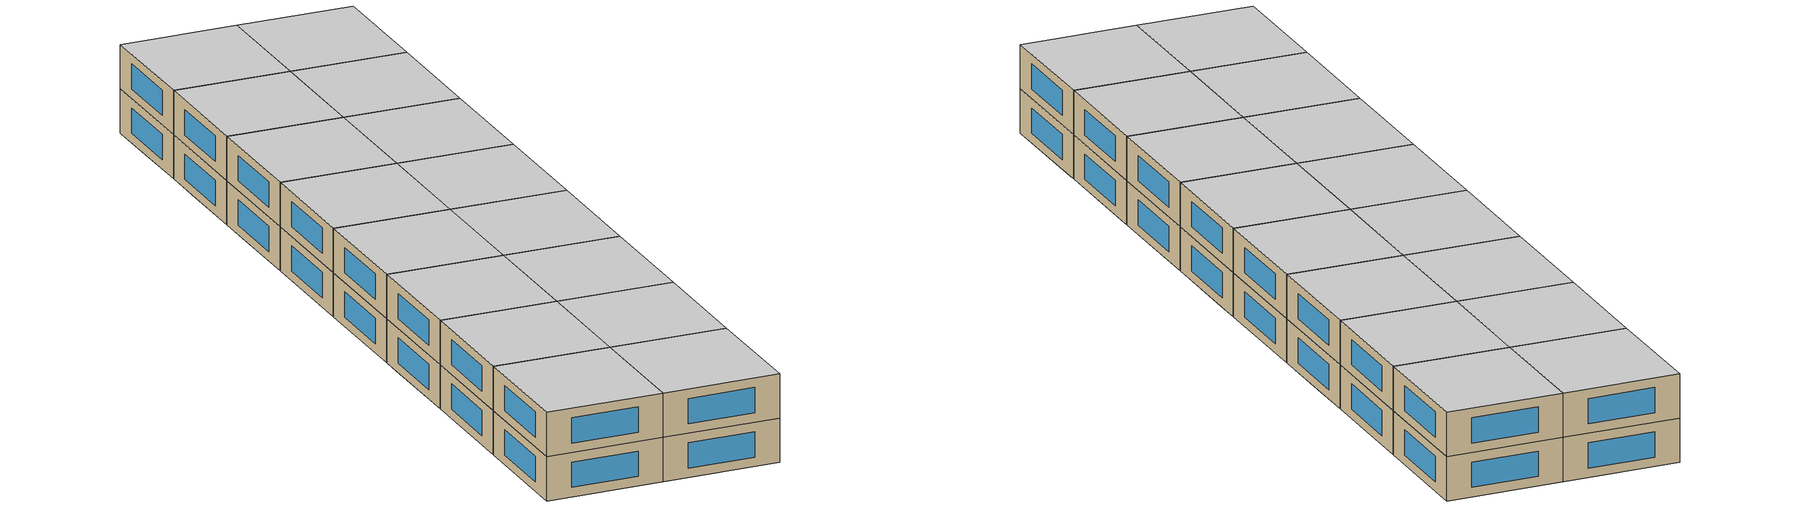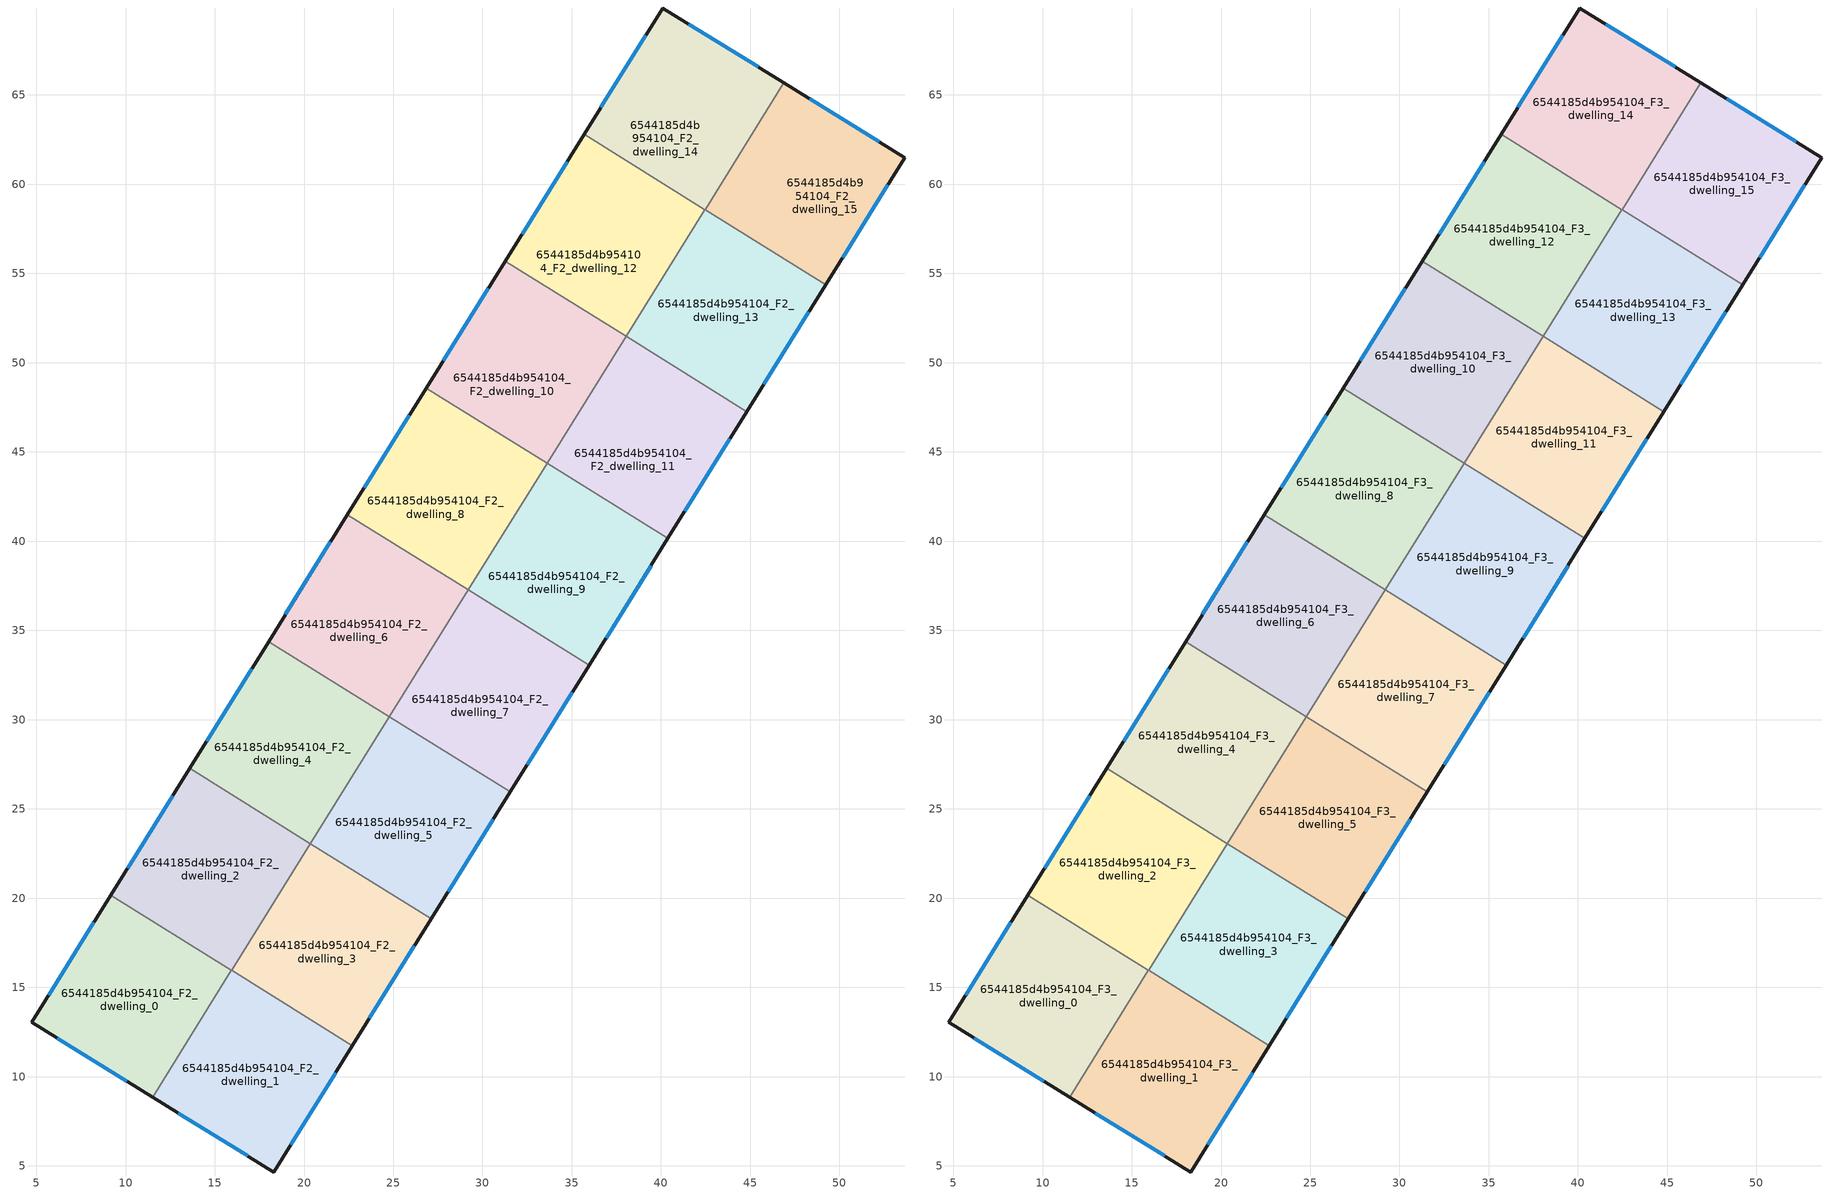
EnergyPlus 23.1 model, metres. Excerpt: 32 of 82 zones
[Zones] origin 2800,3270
6544185d4b954104_F2_dwelling_0
 floor to 6544185d4b954104_F1_dwelling_2 (EU_floor_Construction): 15.93,15.96 15.67,15.54 8.91,19.75 9.17,20.16 z6
 floor adiabatic (EU_floor_Construction): 15.67,15.54 11.51,8.85 4.74,13.04 8.91,19.75 z6
 wall outside (EU_wall_Construction): 9.17,20.16 4.74,13.04 11.51,8.85 z6:9
 wall to 6544185d4b954104_F2_dwelling_1 (EU_wall_Construction): 11.51,8.85 15.93,15.96 z6:9
 wall to 6544185d4b954104_F2_dwelling_2 (EU_wall_Construction): 15.93,15.96 9.17,20.16 z6:9
 window (EU_Window_Construction): 6.19,12.14 10.06,9.75 / 8.22,18.64 5.69,14.56 z6.64:8.36
6544185d4b954104_F2_dwelling_1
 floor to 6544185d4b954104_F1_dwelling_1 (EU_floor_Construction): 22.45,11.32 18.31,4.66 11.51,8.85 15.67,15.54 z6
 floor to 6544185d4b954104_F1_dwelling_3 (EU_floor_Construction): 22.71,11.74 22.45,11.32 15.68,15.53 15.94,15.95 z6
 wall outside (EU_wall_Construction): 11.51,8.85 18.31,4.66 22.71,11.74 z6:9
 wall to 6544185d4b954104_F2_dwelling_3 (EU_wall_Construction): 22.71,11.74 15.94,15.95 z6:9
 wall to 6544185d4b954104_F2_dwelling_2 (EU_wall_Construction): 15.94,15.95 15.93,15.96 z6:9
 window (EU_Window_Construction): 12.97,7.95 16.85,5.56 / 19.25,6.17 21.77,10.22 z6.64:8.36
6544185d4b954104_F2_dwelling_10
 floor to 6544185d4b954104_F1_dwelling_12 (EU_floor_Construction): 38.04,51.47 36.48,48.96 29.71,53.18 31.27,55.68 z6
 floor adiabatic (EU_floor_Construction): 36.48,48.96 33.62,44.37 26.85,48.58 29.71,53.18 z6
 wall outside (EU_wall_Construction): 31.27,55.68 26.85,48.58 z6:9
 wall to 6544185d4b954104_F2_dwelling_12 (EU_wall_Construction): 38.04,51.47 31.27,55.68 z6:9
 wall to 6544185d4b954104_F2_dwelling_11 (EU_wall_Construction): 33.62,44.37 38.04,51.47 z6:9
 wall to 6544185d4b954104_F2_dwelling_8 (EU_wall_Construction): 26.85,48.58 33.62,44.37 z6:9
 window (EU_Window_Construction): 30.32,54.16 27.8,50.1 z6.64:8.36
6544185d4b954104_F2_dwelling_11
 floor to 6544185d4b954104_F1_dwelling_11 (EU_floor_Construction): 43.25,44.75 40.39,40.16 33.62,44.37 36.48,48.96 z6
 floor to 6544185d4b954104_F1_dwelling_13 (EU_floor_Construction): 44.81,47.26 43.25,44.75 36.48,48.96 38.04,51.47 z6
 wall outside (EU_wall_Construction): 40.39,40.16 44.81,47.26 z6:9
 wall to 6544185d4b954104_F2_dwelling_9 (EU_wall_Construction): 33.62,44.37 40.39,40.16 z6:9
 wall to 6544185d4b954104_F2_dwelling_13 (EU_wall_Construction): 44.81,47.26 38.04,51.47 z6:9
 window (EU_Window_Construction): 41.34,41.68 43.87,45.74 z6.64:8.36
6544185d4b954104_F2_dwelling_12
 floor to 6544185d4b954104_F1_dwelling_12 (EU_floor_Construction): 40.64,55.65 38.04,51.47 31.27,55.68 33.87,59.86 z6
 floor to 6544185d4b954104_F1_dwelling_14 (EU_floor_Construction): 42.46,58.58 40.64,55.65 33.87,59.86 35.69,62.79 z6
 wall outside (EU_wall_Construction): 35.69,62.79 31.27,55.68 z6:9
 wall to 6544185d4b954104_F2_dwelling_13 (EU_wall_Construction): 38.04,51.47 42.46,58.58 z6:9
 wall to 6544185d4b954104_F2_dwelling_14 (EU_wall_Construction): 42.46,58.58 35.69,62.79 z6:9
 window (EU_Window_Construction): 34.74,61.27 32.22,57.21 z6.64:8.36
6544185d4b954104_F2_dwelling_13
 floor to 6544185d4b954104_F1_dwelling_15 (EU_floor_Construction): 44.73,57.17 42.91,54.24 40.64,55.65 42.46,58.58 z6
 floor adiabatic (EU_floor_Construction): 49.23,54.36 44.81,47.26 38.04,51.47 40.64,55.65 42.91,54.24 44.73,57.17 42.46,58.58 z6
 wall outside (EU_wall_Construction): 44.81,47.26 49.23,54.36 z6:9
 wall to 6544185d4b954104_F2_dwelling_15 (EU_wall_Construction): 49.23,54.36 42.47,58.57 z6:9
 wall to 6544185d4b954104_F2_dwelling_14 (EU_wall_Construction): 42.47,58.57 42.46,58.58 z6:9
 window (EU_Window_Construction): 45.76,48.78 48.29,52.84 z6.64:8.36
6544185d4b954104_F2_dwelling_14
 floor to 6544185d4b954104_F1_dwelling_14 (EU_floor_Construction): 44.8,62.34 42.46,58.58 35.69,62.79 38.03,66.55 z6
 floor to 6544185d4b954104_F1_dwelling_15 (EU_floor_Construction): 46.89,65.67 42.47,58.57 42.46,58.58 44.8,62.34 38.03,66.55 40.1,69.87 z6
 wall outside (EU_wall_Construction): 46.89,65.67 40.1,69.87 35.69,62.79 z6:9
 wall to 6544185d4b954104_F2_dwelling_15 (EU_wall_Construction): 42.47,58.57 46.89,65.67 z6:9
 window (EU_Window_Construction): 45.44,66.57 41.55,68.97 / 39.15,68.35 36.63,64.31 z6.64:8.36
6544185d4b954104_F2_dwelling_15
 floor to 6544185d4b954104_F1_dwelling_15 (EU_floor_Construction): 49.15,64.28 44.73,57.17 42.47,58.57 46.89,65.67 z6
 floor to 6544185d4b954104_F1_dwelling_16 (EU_floor_Construction): 53.67,61.49 49.23,54.36 44.73,57.17 49.15,64.28 z6
 wall outside (EU_wall_Construction): 49.23,54.36 53.67,61.49 46.89,65.67 z6:9
 window (EU_Window_Construction): 52.21,62.39 48.34,64.78 / 50.18,55.89 52.72,59.96 z6.64:8.36
6544185d4b954104_F2_dwelling_2
 floor adiabatic (EU_floor_Construction): 20.36,23.05 15.94,15.95 9.17,20.16 13.59,27.27 z6
 wall outside (EU_wall_Construction): 13.59,27.27 9.17,20.16 z6:9
 wall to 6544185d4b954104_F2_dwelling_4 (EU_wall_Construction): 20.36,23.05 13.59,27.27 z6:9
 wall to 6544185d4b954104_F2_dwelling_3 (EU_wall_Construction): 15.94,15.95 20.36,23.05 z6:9
 window (EU_Window_Construction): 12.64,25.75 10.12,21.69 z6.64:8.36
6544185d4b954104_F2_dwelling_3
 floor to 6544185d4b954104_F1_dwelling_3 (EU_floor_Construction): 26.61,18.01 22.71,11.74 15.94,15.95 19.84,22.22 z6
 floor to 6544185d4b954104_F1_dwelling_5 (EU_floor_Construction): 27.13,18.84 26.61,18.01 19.84,22.22 20.36,23.05 z6
 wall outside (EU_wall_Construction): 22.71,11.74 27.13,18.84 z6:9
 wall to 6544185d4b954104_F2_dwelling_5 (EU_wall_Construction): 27.13,18.84 20.36,23.05 z6:9
 window (EU_Window_Construction): 23.66,13.26 26.19,17.32 z6.64:8.36
6544185d4b954104_F2_dwelling_4
 floor to 6544185d4b954104_F1_dwelling_4 (EU_floor_Construction): 24,28.91 20.36,23.05 13.59,27.27 17.23,33.12 z6
 floor to 6544185d4b954104_F1_dwelling_6 (EU_floor_Construction): 24.78,30.16 24,28.91 17.23,33.12 18.01,34.37 z6
 wall outside (EU_wall_Construction): 18.01,34.37 13.59,27.27 z6:9
 wall to 6544185d4b954104_F2_dwelling_6 (EU_wall_Construction): 24.78,30.16 18.01,34.37 z6:9
 wall to 6544185d4b954104_F2_dwelling_5 (EU_wall_Construction): 20.36,23.05 24.78,30.16 z6:9
 window (EU_Window_Construction): 17.06,32.85 14.54,28.79 z6.64:8.36
6544185d4b954104_F2_dwelling_5
 floor to 6544185d4b954104_F1_dwelling_5 (EU_floor_Construction): 30.77,24.69 27.13,18.84 20.36,23.05 24,28.91 z6
 floor to 6544185d4b954104_F1_dwelling_7 (EU_floor_Construction): 31.55,25.95 30.77,24.69 24,28.91 24.78,30.16 z6
 wall outside (EU_wall_Construction): 27.13,18.84 31.55,25.95 z6:9
 wall to 6544185d4b954104_F2_dwelling_7 (EU_wall_Construction): 31.55,25.95 24.78,30.16 z6:9
 window (EU_Window_Construction): 28.08,20.36 30.61,24.43 z6.64:8.36
6544185d4b954104_F2_dwelling_6
 floor to 6544185d4b954104_F1_dwelling_6 (EU_floor_Construction): 28.16,35.59 24.78,30.16 18.01,34.37 21.39,39.8 z6
 floor to 6544185d4b954104_F1_dwelling_8 (EU_floor_Construction): 29.2,37.26 28.16,35.59 21.39,39.8 22.43,41.48 z6
 wall outside (EU_wall_Construction): 22.43,41.48 18.01,34.37 z6:9
 wall to 6544185d4b954104_F2_dwelling_8 (EU_wall_Construction): 29.2,37.26 22.43,41.48 z6:9
 wall to 6544185d4b954104_F2_dwelling_7 (EU_wall_Construction): 24.78,30.16 29.2,37.26 z6:9
 window (EU_Window_Construction): 21.48,39.95 18.96,35.89 z6.64:8.36
6544185d4b954104_F2_dwelling_7
 floor to 6544185d4b954104_F1_dwelling_7 (EU_floor_Construction): 34.93,31.38 31.55,25.95 24.78,30.16 28.16,35.59 z6
 floor to 6544185d4b954104_F1_dwelling_9 (EU_floor_Construction): 35.97,33.05 34.93,31.38 28.16,35.59 29.2,37.26 z6
 wall outside (EU_wall_Construction): 31.55,25.95 35.97,33.05 z6:9
 wall to 6544185d4b954104_F2_dwelling_9 (EU_wall_Construction): 35.97,33.05 29.2,37.26 z6:9
 window (EU_Window_Construction): 32.5,27.47 35.03,31.53 z6.64:8.36
6544185d4b954104_F2_dwelling_8
 floor to 6544185d4b954104_F1_dwelling_8 (EU_floor_Construction): 32.32,42.28 29.2,37.26 22.43,41.48 25.55,46.49 z6
 floor to 6544185d4b954104_F1_dwelling_10 (EU_floor_Construction): 33.62,44.37 32.32,42.28 25.55,46.49 26.85,48.58 z6
 wall outside (EU_wall_Construction): 26.85,48.58 22.43,41.48 z6:9
 wall to 6544185d4b954104_F2_dwelling_9 (EU_wall_Construction): 29.2,37.26 33.62,44.37 z6:9
 window (EU_Window_Construction): 25.9,47.06 23.38,43 z6.64:8.36
6544185d4b954104_F2_dwelling_9
 floor to 6544185d4b954104_F1_dwelling_9 (EU_floor_Construction): 39.09,38.07 35.97,33.05 29.2,37.26 32.32,42.28 z6
 floor to 6544185d4b954104_F1_dwelling_11 (EU_floor_Construction): 40.39,40.16 39.09,38.07 32.32,42.28 33.62,44.37 z6
 wall outside (EU_wall_Construction): 35.97,33.05 40.39,40.16 z6:9
 window (EU_Window_Construction): 36.92,34.57 39.45,38.63 z6.64:8.36
6544185d4b954104_F3_dwelling_0
 floor to 6544185d4b954104_F2_dwelling_0 (EU_floor_Construction): 15.93,15.96 11.51,8.85 4.74,13.04 9.17,20.16 z9
 wall outside (EU_wall_Construction): 9.17,20.16 4.74,13.04 11.51,8.85 z9:12
 wall to 6544185d4b954104_F3_dwelling_1 (EU_wall_Construction): 11.51,8.85 15.93,15.96 z9:12
 wall to 6544185d4b954104_F3_dwelling_2 (EU_wall_Construction): 15.93,15.96 9.17,20.16 z9:12
 window (EU_Window_Construction): 6.19,12.14 10.06,9.75 / 8.22,18.64 5.69,14.56 z9.64:11.36
 ceiling to 6544185d4b954104_F4_dwelling_0 (EU_floor_Construction): 11.51,8.85 15.93,15.96 9.17,20.16 4.74,13.04 z12
6544185d4b954104_F3_dwelling_1
 floor to 6544185d4b954104_F2_dwelling_1 (EU_floor_Construction): 22.71,11.74 18.31,4.66 11.51,8.85 15.93,15.96 z9
 wall outside (EU_wall_Construction): 11.51,8.85 18.31,4.66 22.71,11.74 z9:12
 wall to 6544185d4b954104_F3_dwelling_3 (EU_wall_Construction): 22.71,11.74 15.94,15.95 z9:12
 wall to 6544185d4b954104_F3_dwelling_2 (EU_wall_Construction): 15.94,15.95 15.93,15.96 z9:12
 window (EU_Window_Construction): 12.97,7.95 16.85,5.56 / 19.25,6.17 21.77,10.22 z9.64:11.36
 ceiling to 6544185d4b954104_F4_dwelling_1 (EU_floor_Construction): 18.31,4.66 22.71,11.74 15.93,15.96 11.51,8.85 z12
6544185d4b954104_F3_dwelling_10
 floor to 6544185d4b954104_F2_dwelling_10 (EU_floor_Construction): 38.04,51.47 33.62,44.37 26.85,48.58 31.27,55.68 z9
 wall outside (EU_wall_Construction): 31.27,55.68 26.85,48.58 z9:12
 wall to 6544185d4b954104_F3_dwelling_12 (EU_wall_Construction): 38.04,51.47 31.27,55.68 z9:12
 wall to 6544185d4b954104_F3_dwelling_11 (EU_wall_Construction): 33.62,44.37 38.04,51.47 z9:12
 wall to 6544185d4b954104_F3_dwelling_8 (EU_wall_Construction): 26.85,48.58 33.62,44.37 z9:12
 window (EU_Window_Construction): 30.32,54.16 27.8,50.1 z9.64:11.36
 ceiling to 6544185d4b954104_F4_dwelling_10 (EU_floor_Construction): 33.62,44.37 38.04,51.47 31.27,55.68 26.85,48.58 z12
6544185d4b954104_F3_dwelling_11
 floor to 6544185d4b954104_F2_dwelling_11 (EU_floor_Construction): 44.81,47.26 40.39,40.16 33.62,44.37 38.04,51.47 z9
 wall outside (EU_wall_Construction): 40.39,40.16 44.81,47.26 z9:12
 wall to 6544185d4b954104_F3_dwelling_9 (EU_wall_Construction): 33.62,44.37 40.39,40.16 z9:12
 wall to 6544185d4b954104_F3_dwelling_13 (EU_wall_Construction): 44.81,47.26 38.04,51.47 z9:12
 window (EU_Window_Construction): 41.34,41.68 43.87,45.74 z9.64:11.36
 ceiling to 6544185d4b954104_F4_dwelling_11 (EU_floor_Construction): 40.39,40.16 44.81,47.26 38.04,51.47 33.62,44.37 z12
6544185d4b954104_F3_dwelling_12
 floor to 6544185d4b954104_F2_dwelling_12 (EU_floor_Construction): 42.46,58.58 38.04,51.47 31.27,55.68 35.69,62.79 z9
 wall outside (EU_wall_Construction): 35.69,62.79 31.27,55.68 z9:12
 wall to 6544185d4b954104_F3_dwelling_13 (EU_wall_Construction): 38.04,51.47 42.46,58.58 z9:12
 wall to 6544185d4b954104_F3_dwelling_14 (EU_wall_Construction): 42.46,58.58 35.69,62.79 z9:12
 window (EU_Window_Construction): 34.74,61.27 32.22,57.21 z9.64:11.36
 ceiling to 6544185d4b954104_F4_dwelling_12 (EU_floor_Construction): 38.04,51.47 42.46,58.58 35.69,62.79 31.27,55.68 z12
6544185d4b954104_F3_dwelling_13
 floor to 6544185d4b954104_F2_dwelling_13 (EU_floor_Construction): 49.23,54.36 44.81,47.26 38.04,51.47 42.46,58.58 z9
 wall outside (EU_wall_Construction): 44.81,47.26 49.23,54.36 z9:12
 wall to 6544185d4b954104_F3_dwelling_15 (EU_wall_Construction): 49.23,54.36 42.47,58.57 z9:12
 wall to 6544185d4b954104_F3_dwelling_14 (EU_wall_Construction): 42.47,58.57 42.46,58.58 z9:12
 window (EU_Window_Construction): 45.76,48.78 48.29,52.84 z9.64:11.36
 ceiling to 6544185d4b954104_F4_dwelling_13 (EU_floor_Construction): 44.81,47.26 49.23,54.36 42.46,58.58 38.04,51.47 z12
6544185d4b954104_F3_dwelling_14
 floor to 6544185d4b954104_F2_dwelling_14 (EU_floor_Construction): 46.89,65.67 42.47,58.57 35.69,62.79 40.1,69.87 z9
 wall outside (EU_wall_Construction): 46.89,65.67 40.1,69.87 35.69,62.79 z9:12
 wall to 6544185d4b954104_F3_dwelling_15 (EU_wall_Construction): 42.47,58.57 46.89,65.67 z9:12
 window (EU_Window_Construction): 45.44,66.57 41.55,68.97 / 39.15,68.35 36.63,64.31 z9.64:11.36
 ceiling to 6544185d4b954104_F4_dwelling_14 (EU_floor_Construction): 42.47,58.57 46.89,65.67 40.1,69.87 35.69,62.79 z12
6544185d4b954104_F3_dwelling_15
 floor to 6544185d4b954104_F2_dwelling_15 (EU_floor_Construction): 53.67,61.49 49.23,54.36 42.47,58.57 46.89,65.67 z9
 wall outside (EU_wall_Construction): 49.23,54.36 53.67,61.49 46.89,65.67 z9:12
 window (EU_Window_Construction): 52.21,62.39 48.34,64.78 / 50.18,55.89 52.72,59.96 z9.64:11.36
 ceiling to 6544185d4b954104_F4_dwelling_15 (EU_floor_Construction): 49.23,54.36 53.67,61.49 46.89,65.67 42.47,58.57 z12
6544185d4b954104_F3_dwelling_2
 floor to 6544185d4b954104_F2_dwelling_2 (EU_floor_Construction): 20.36,23.05 15.94,15.95 9.17,20.16 13.59,27.27 z9
 wall outside (EU_wall_Construction): 13.59,27.27 9.17,20.16 z9:12
 wall to 6544185d4b954104_F3_dwelling_4 (EU_wall_Construction): 20.36,23.05 13.59,27.27 z9:12
 wall to 6544185d4b954104_F3_dwelling_3 (EU_wall_Construction): 15.94,15.95 20.36,23.05 z9:12
 window (EU_Window_Construction): 12.64,25.75 10.12,21.69 z9.64:11.36
 ceiling to 6544185d4b954104_F4_dwelling_2 (EU_floor_Construction): 15.94,15.95 20.36,23.05 13.59,27.27 9.17,20.16 z12
6544185d4b954104_F3_dwelling_3
 floor to 6544185d4b954104_F2_dwelling_3 (EU_floor_Construction): 27.13,18.84 22.71,11.74 15.94,15.95 20.36,23.05 z9
 wall outside (EU_wall_Construction): 22.71,11.74 27.13,18.84 z9:12
 wall to 6544185d4b954104_F3_dwelling_5 (EU_wall_Construction): 27.13,18.84 20.36,23.05 z9:12
 window (EU_Window_Construction): 23.66,13.26 26.19,17.32 z9.64:11.36
 ceiling to 6544185d4b954104_F4_dwelling_3 (EU_floor_Construction): 22.71,11.74 27.13,18.84 20.36,23.05 15.94,15.95 z12
6544185d4b954104_F3_dwelling_4
 floor to 6544185d4b954104_F2_dwelling_4 (EU_floor_Construction): 24.78,30.16 20.36,23.05 13.59,27.27 18.01,34.37 z9
 wall outside (EU_wall_Construction): 18.01,34.37 13.59,27.27 z9:12
 wall to 6544185d4b954104_F3_dwelling_6 (EU_wall_Construction): 24.78,30.16 18.01,34.37 z9:12
 wall to 6544185d4b954104_F3_dwelling_5 (EU_wall_Construction): 20.36,23.05 24.78,30.16 z9:12
 window (EU_Window_Construction): 17.06,32.85 14.54,28.79 z9.64:11.36
 ceiling to 6544185d4b954104_F4_dwelling_4 (EU_floor_Construction): 20.36,23.05 24.78,30.16 18.01,34.37 13.59,27.27 z12
6544185d4b954104_F3_dwelling_5
 floor to 6544185d4b954104_F2_dwelling_5 (EU_floor_Construction): 31.55,25.95 27.13,18.84 20.36,23.05 24.78,30.16 z9
 wall outside (EU_wall_Construction): 27.13,18.84 31.55,25.95 z9:12
 wall to 6544185d4b954104_F3_dwelling_7 (EU_wall_Construction): 31.55,25.95 24.78,30.16 z9:12
 window (EU_Window_Construction): 28.08,20.36 30.61,24.43 z9.64:11.36
 ceiling to 6544185d4b954104_F4_dwelling_5 (EU_floor_Construction): 27.13,18.84 31.55,25.95 24.78,30.16 20.36,23.05 z12
6544185d4b954104_F3_dwelling_6
 floor to 6544185d4b954104_F2_dwelling_6 (EU_floor_Construction): 29.2,37.26 24.78,30.16 18.01,34.37 22.43,41.48 z9
 wall outside (EU_wall_Construction): 22.43,41.48 18.01,34.37 z9:12
 wall to 6544185d4b954104_F3_dwelling_8 (EU_wall_Construction): 29.2,37.26 22.43,41.48 z9:12
 wall to 6544185d4b954104_F3_dwelling_7 (EU_wall_Construction): 24.78,30.16 29.2,37.26 z9:12
 window (EU_Window_Construction): 21.48,39.95 18.96,35.89 z9.64:11.36
 ceiling to 6544185d4b954104_F4_dwelling_6 (EU_floor_Construction): 24.78,30.16 29.2,37.26 22.43,41.48 18.01,34.37 z12
6544185d4b954104_F3_dwelling_7
 floor to 6544185d4b954104_F2_dwelling_7 (EU_floor_Construction): 35.97,33.05 31.55,25.95 24.78,30.16 29.2,37.26 z9
 wall outside (EU_wall_Construction): 31.55,25.95 35.97,33.05 z9:12
 wall to 6544185d4b954104_F3_dwelling_9 (EU_wall_Construction): 35.97,33.05 29.2,37.26 z9:12
 window (EU_Window_Construction): 32.5,27.47 35.03,31.53 z9.64:11.36
 ceiling to 6544185d4b954104_F4_dwelling_7 (EU_floor_Construction): 31.55,25.95 35.97,33.05 29.2,37.26 24.78,30.16 z12
6544185d4b954104_F3_dwelling_8
 floor to 6544185d4b954104_F2_dwelling_8 (EU_floor_Construction): 33.62,44.37 29.2,37.26 22.43,41.48 26.85,48.58 z9
 wall outside (EU_wall_Construction): 26.85,48.58 22.43,41.48 z9:12
 wall to 6544185d4b954104_F3_dwelling_9 (EU_wall_Construction): 29.2,37.26 33.62,44.37 z9:12
 window (EU_Window_Construction): 25.9,47.06 23.38,43 z9.64:11.36
 ceiling to 6544185d4b954104_F4_dwelling_8 (EU_floor_Construction): 29.2,37.26 33.62,44.37 26.85,48.58 22.43,41.48 z12
6544185d4b954104_F3_dwelling_9
 floor to 6544185d4b954104_F2_dwelling_9 (EU_floor_Construction): 40.39,40.16 35.97,33.05 29.2,37.26 33.62,44.37 z9
 wall outside (EU_wall_Construction): 35.97,33.05 40.39,40.16 z9:12
 window (EU_Window_Construction): 36.92,34.57 39.45,38.63 z9.64:11.36
 ceiling to 6544185d4b954104_F4_dwelling_9 (EU_floor_Construction): 35.97,33.05 40.39,40.16 33.62,44.37 29.2,37.26 z12
[Building]
EU S2 Campaign: North Axis=0; Terrain=City; Solar Distribution=FullExterior
[Site:Location]
Yerevan-Zvartnots.Intl.AP: Latitude=40.15; Longitude=44.383; Time Zone=4; Elevation=854
[SizingPeriod:WeatherFileDays]
AnnualSizingPeriod: Begin Month=1; Begin Day of Month=1; End Month=12; End Day of Month=31; Day of Week for Start Day=Monday; Use Weather File Daylight Saving Period=No; Use Weather File Rain and Snow Indicators=No
[MATERIAL]
EU_InternalMass_Material: Roughness=MediumRough; Thickness=0.1; Conductivity=1; Density=1800; Specific Heat=900; Thermal Absorptance=0.9; Solar Absorptance=0.7; Visible Absorptance=0.7
[MATERIAL:NOMASS] Roughness=MediumRough; Thermal Absorptance=0.9; Solar Absorptance=0.7; Visible Absorptance=0.7
Name | Thermal Resistance
EU_wall_NoMass | 1.05043
EU_floor_NoMass | 0.478065
[WINDOWMATERIAL:SIMPLEGLAZINGSYSTEM]
EU_Window_SimpleGlazing: UFactor=2.5566; Solar Heat Gain Coefficient=0.75; Visible Transmittance=0.75
[CONSTRUCTION]
EU_wall_Construction: EU_wall_NoMass
EU_floor_Construction: EU_floor_NoMass
EU_Window_Construction: EU_Window_SimpleGlazing
EU_InternalMass_Construction: EU_InternalMass_Material
[ZONE] Type=1; Multiplier=1; Ceiling Height=autocalculate; Floor Area=autocalculate; Part of Total Floor Area=Yes
Name | Volume
6544185d4b954104_F2_dwelling_0; 6544185d4b954104_F3_dwelling_0; 6544185d4b954104_F2_dwelling_15; 6544185d4b954104_F3_dwelling_15 | 200.18
6544185d4b954104_F2_dwelling_1; 6544185d4b954104_F3_dwelling_1; 6544185d4b954104_F2_dwelling_14; 6544185d4b954104_F3_dwelling_14 | 200.159
6544185d4b954104_F2_dwelling_10; 6544185d4b954104_F3_dwelling_10 | 200.168
6544185d4b954104_F2_dwelling_11; 6544185d4b954104_F3_dwelling_11; 6544185d4b954104_F2_dwelling_7; 6544185d4b954104_F3_dwelling_7 | 200.155
6544185d4b954104_F2_dwelling_12; 6544185d4b954104_F3_dwelling_12 | 200.176
6544185d4b954104_F2_dwelling_13; 6544185d4b954104_F3_dwelling_13 | 200.154
6544185d4b954104_F2_dwelling_2; 6544185d4b954104_F3_dwelling_2; 6544185d4b954104_F2_dwelling_8; 6544185d4b954104_F3_dwelling_8; 6544185d4b954104_F2_dwelling_9; 6544185d4b954104_F3_dwelling_9 | 200.172
6544185d4b954104_F2_dwelling_3; 6544185d4b954104_F3_dwelling_3 | 200.138
6544185d4b954104_F2_dwelling_4; 6544185d4b954104_F3_dwelling_4 | 200.189
6544185d4b954104_F2_dwelling_5; 6544185d4b954104_F3_dwelling_5 | 200.134
6544185d4b954104_F2_dwelling_6; 6544185d4b954104_F3_dwelling_6 | 200.175
[INTERNALMASS] Construction=EU_InternalMass_Construction
Name | Zone or ZoneList | Surface Area
6544185d4b954104_F2_dwelling_0_EU_InternalMass | 6544185d4b954104_F2_dwelling_0 | 66.7272
6544185d4b954104_F2_dwelling_1_EU_InternalMass | 6544185d4b954104_F2_dwelling_1 | 66.7193
6544185d4b954104_F2_dwelling_2_EU_InternalMass | 6544185d4b954104_F2_dwelling_2 | 66.7223
6544185d4b954104_F2_dwelling_3_EU_InternalMass | 6544185d4b954104_F2_dwelling_3 | 66.7143
6544185d4b954104_F2_dwelling_4_EU_InternalMass | 6544185d4b954104_F2_dwelling_4 | 66.7297
6544185d4b954104_F2_dwelling_5_EU_InternalMass | 6544185d4b954104_F2_dwelling_5 | 66.7111
6544185d4b954104_F2_dwelling_6_EU_InternalMass | 6544185d4b954104_F2_dwelling_6 | 66.7253
6544185d4b954104_F2_dwelling_7_EU_InternalMass | 6544185d4b954104_F2_dwelling_7 | 66.7182
6544185d4b954104_F2_dwelling_8_EU_InternalMass | 6544185d4b954104_F2_dwelling_8 | 66.7249
6544185d4b954104_F2_dwelling_9_EU_InternalMass | 6544185d4b954104_F2_dwelling_9 | 66.7227
6544185d4b954104_F2_dwelling_10_EU_InternalMass | 6544185d4b954104_F2_dwelling_10 | 66.7226
6544185d4b954104_F2_dwelling_11_EU_InternalMass | 6544185d4b954104_F2_dwelling_11 | 66.7182
6544185d4b954104_F2_dwelling_12_EU_InternalMass | 6544185d4b954104_F2_dwelling_12 | 66.727
6544185d4b954104_F2_dwelling_13_EU_InternalMass | 6544185d4b954104_F2_dwelling_13 | 66.7164
6544185d4b954104_F2_dwelling_14_EU_InternalMass | 6544185d4b954104_F2_dwelling_14 | 66.7193
6544185d4b954104_F2_dwelling_15_EU_InternalMass | 6544185d4b954104_F2_dwelling_15 | 66.7272
6544185d4b954104_F3_dwelling_0_EU_InternalMass | 6544185d4b954104_F3_dwelling_0 | 66.7272
6544185d4b954104_F3_dwelling_1_EU_InternalMass | 6544185d4b954104_F3_dwelling_1 | 66.7193
6544185d4b954104_F3_dwelling_2_EU_InternalMass | 6544185d4b954104_F3_dwelling_2 | 66.7223
6544185d4b954104_F3_dwelling_3_EU_InternalMass | 6544185d4b954104_F3_dwelling_3 | 66.7143
6544185d4b954104_F3_dwelling_4_EU_InternalMass | 6544185d4b954104_F3_dwelling_4 | 66.7297
6544185d4b954104_F3_dwelling_5_EU_InternalMass | 6544185d4b954104_F3_dwelling_5 | 66.7111
6544185d4b954104_F3_dwelling_6_EU_InternalMass | 6544185d4b954104_F3_dwelling_6 | 66.7253
6544185d4b954104_F3_dwelling_7_EU_InternalMass | 6544185d4b954104_F3_dwelling_7 | 66.7182
6544185d4b954104_F3_dwelling_8_EU_InternalMass | 6544185d4b954104_F3_dwelling_8 | 66.7249
6544185d4b954104_F3_dwelling_9_EU_InternalMass | 6544185d4b954104_F3_dwelling_9 | 66.7227
6544185d4b954104_F3_dwelling_10_EU_InternalMass | 6544185d4b954104_F3_dwelling_10 | 66.7226
6544185d4b954104_F3_dwelling_11_EU_InternalMass | 6544185d4b954104_F3_dwelling_11 | 66.7182
6544185d4b954104_F3_dwelling_12_EU_InternalMass | 6544185d4b954104_F3_dwelling_12 | 66.727
6544185d4b954104_F3_dwelling_13_EU_InternalMass | 6544185d4b954104_F3_dwelling_13 | 66.7164
6544185d4b954104_F3_dwelling_14_EU_InternalMass | 6544185d4b954104_F3_dwelling_14 | 66.7193
6544185d4b954104_F3_dwelling_15_EU_InternalMass | 6544185d4b954104_F3_dwelling_15 | 66.7272
[OTHEREQUIPMENT] Fuel Type=Electricity; Design Level Calculation Method=Watts/Area; Power per Zone Floor Area=1; Fraction Latent=0; Fraction Radiant=0; Fraction Lost=0; Carbon Dioxide Generation Rate=0; EndUse Subcategory=EU_Step8_InternalGains
Name | Zone or ZoneList or Space or SpaceList | Schedule
EU_Step8_InternalGain_6544185d4b954104_F2_dwelling_0_f000 | 6544185d4b954104_F2_dwelling_0 | EU_Step8_GainSchedule_6544185d4b954104_F2_dwelling_0_f000
EU_Step8_InternalGain_6544185d4b954104_F2_dwelling_1_f000 | 6544185d4b954104_F2_dwelling_1 | EU_Step8_GainSchedule_6544185d4b954104_F2_dwelling_1_f000
EU_Step8_InternalGain_6544185d4b954104_F2_dwelling_2_f000 | 6544185d4b954104_F2_dwelling_2 | EU_Step8_GainSchedule_6544185d4b954104_F2_dwelling_2_f000
EU_Step8_InternalGain_6544185d4b954104_F2_dwelling_3_f000 | 6544185d4b954104_F2_dwelling_3 | EU_Step8_GainSchedule_6544185d4b954104_F2_dwelling_3_f000
EU_Step8_InternalGain_6544185d4b954104_F2_dwelling_4_f000 | 6544185d4b954104_F2_dwelling_4 | EU_Step8_GainSchedule_6544185d4b954104_F2_dwelling_4_f000
EU_Step8_InternalGain_6544185d4b954104_F2_dwelling_5_f000 | 6544185d4b954104_F2_dwelling_5 | EU_Step8_GainSchedule_6544185d4b954104_F2_dwelling_5_f000
EU_Step8_InternalGain_6544185d4b954104_F2_dwelling_6_f000 | 6544185d4b954104_F2_dwelling_6 | EU_Step8_GainSchedule_6544185d4b954104_F2_dwelling_6_f000
EU_Step8_InternalGain_6544185d4b954104_F2_dwelling_7_f000 | 6544185d4b954104_F2_dwelling_7 | EU_Step8_GainSchedule_6544185d4b954104_F2_dwelling_7_f000
EU_Step8_InternalGain_6544185d4b954104_F2_dwelling_8_f000 | 6544185d4b954104_F2_dwelling_8 | EU_Step8_GainSchedule_6544185d4b954104_F2_dwelling_8_f000
EU_Step8_InternalGain_6544185d4b954104_F2_dwelling_9_f000 | 6544185d4b954104_F2_dwelling_9 | EU_Step8_GainSchedule_6544185d4b954104_F2_dwelling_9_f000
EU_Step8_InternalGain_6544185d4b954104_F2_dwelling_10_f000 | 6544185d4b954104_F2_dwelling_10 | EU_Step8_GainSchedule_6544185d4b954104_F2_dwelling_10_f000
EU_Step8_InternalGain_6544185d4b954104_F2_dwelling_11_f000 | 6544185d4b954104_F2_dwelling_11 | EU_Step8_GainSchedule_6544185d4b954104_F2_dwelling_11_f000
EU_Step8_InternalGain_6544185d4b954104_F2_dwelling_12_f000 | 6544185d4b954104_F2_dwelling_12 | EU_Step8_GainSchedule_6544185d4b954104_F2_dwelling_12_f000
EU_Step8_InternalGain_6544185d4b954104_F2_dwelling_13_f000 | 6544185d4b954104_F2_dwelling_13 | EU_Step8_GainSchedule_6544185d4b954104_F2_dwelling_13_f000
EU_Step8_InternalGain_6544185d4b954104_F2_dwelling_14_f000 | 6544185d4b954104_F2_dwelling_14 | EU_Step8_GainSchedule_6544185d4b954104_F2_dwelling_14_f000
EU_Step8_InternalGain_6544185d4b954104_F2_dwelling_15_f000 | 6544185d4b954104_F2_dwelling_15 | EU_Step8_GainSchedule_6544185d4b954104_F2_dwelling_15_f000
EU_Step8_InternalGain_6544185d4b954104_F3_dwelling_0_f000 | 6544185d4b954104_F3_dwelling_0 | EU_Step8_GainSchedule_6544185d4b954104_F3_dwelling_0_f000
EU_Step8_InternalGain_6544185d4b954104_F3_dwelling_1_f000 | 6544185d4b954104_F3_dwelling_1 | EU_Step8_GainSchedule_6544185d4b954104_F3_dwelling_1_f000
EU_Step8_InternalGain_6544185d4b954104_F3_dwelling_2_f000 | 6544185d4b954104_F3_dwelling_2 | EU_Step8_GainSchedule_6544185d4b954104_F3_dwelling_2_f000
EU_Step8_InternalGain_6544185d4b954104_F3_dwelling_3_f000 | 6544185d4b954104_F3_dwelling_3 | EU_Step8_GainSchedule_6544185d4b954104_F3_dwelling_3_f000
EU_Step8_InternalGain_6544185d4b954104_F3_dwelling_4_f000 | 6544185d4b954104_F3_dwelling_4 | EU_Step8_GainSchedule_6544185d4b954104_F3_dwelling_4_f000
EU_Step8_InternalGain_6544185d4b954104_F3_dwelling_5_f000 | 6544185d4b954104_F3_dwelling_5 | EU_Step8_GainSchedule_6544185d4b954104_F3_dwelling_5_f000
EU_Step8_InternalGain_6544185d4b954104_F3_dwelling_6_f000 | 6544185d4b954104_F3_dwelling_6 | EU_Step8_GainSchedule_6544185d4b954104_F3_dwelling_6_f000
EU_Step8_InternalGain_6544185d4b954104_F3_dwelling_7_f000 | 6544185d4b954104_F3_dwelling_7 | EU_Step8_GainSchedule_6544185d4b954104_F3_dwelling_7_f000
EU_Step8_InternalGain_6544185d4b954104_F3_dwelling_8_f000 | 6544185d4b954104_F3_dwelling_8 | EU_Step8_GainSchedule_6544185d4b954104_F3_dwelling_8_f000
EU_Step8_InternalGain_6544185d4b954104_F3_dwelling_9_f000 | 6544185d4b954104_F3_dwelling_9 | EU_Step8_GainSchedule_6544185d4b954104_F3_dwelling_9_f000
EU_Step8_InternalGain_6544185d4b954104_F3_dwelling_10_f000 | 6544185d4b954104_F3_dwelling_10 | EU_Step8_GainSchedule_6544185d4b954104_F3_dwelling_10_f000
EU_Step8_InternalGain_6544185d4b954104_F3_dwelling_11_f000 | 6544185d4b954104_F3_dwelling_11 | EU_Step8_GainSchedule_6544185d4b954104_F3_dwelling_11_f000
EU_Step8_InternalGain_6544185d4b954104_F3_dwelling_12_f000 | 6544185d4b954104_F3_dwelling_12 | EU_Step8_GainSchedule_6544185d4b954104_F3_dwelling_12_f000
EU_Step8_InternalGain_6544185d4b954104_F3_dwelling_13_f000 | 6544185d4b954104_F3_dwelling_13 | EU_Step8_GainSchedule_6544185d4b954104_F3_dwelling_13_f000
EU_Step8_InternalGain_6544185d4b954104_F3_dwelling_14_f000 | 6544185d4b954104_F3_dwelling_14 | EU_Step8_GainSchedule_6544185d4b954104_F3_dwelling_14_f000
EU_Step8_InternalGain_6544185d4b954104_F3_dwelling_15_f000 | 6544185d4b954104_F3_dwelling_15 | EU_Step8_GainSchedule_6544185d4b954104_F3_dwelling_15_f000
[ZONEVENTILATION:DESIGNFLOWRATE] Schedule=EU_AlwaysOn; Design Flow Rate Calculation Method=AirChanges/Hour; Air Changes per Hour=0.557805; Ventilation Type=Natural; Fan Pressure Rise=0; Fan Total Efficiency=1; Constant Term Coefficient=1; Temperature Term Coefficient=0; Velocity Term Coefficient=0; Velocity Squared Term Coefficient=0; Minimum Indoor Temperature=-100; Maximum Indoor Temperature=100; Delta Temperature=-100; Minimum Outdoor Temperature=-100; Maximum Outdoor Temperature=100; Maximum Wind Speed=40
Name | Zone or ZoneList or Space or SpaceList
EU_ConstantAir_6544185d4b954104_F2_dwelling_0 | 6544185d4b954104_F2_dwelling_0
EU_ConstantAir_6544185d4b954104_F2_dwelling_1 | 6544185d4b954104_F2_dwelling_1
EU_ConstantAir_6544185d4b954104_F2_dwelling_2 | 6544185d4b954104_F2_dwelling_2
EU_ConstantAir_6544185d4b954104_F2_dwelling_3 | 6544185d4b954104_F2_dwelling_3
EU_ConstantAir_6544185d4b954104_F2_dwelling_4 | 6544185d4b954104_F2_dwelling_4
EU_ConstantAir_6544185d4b954104_F2_dwelling_5 | 6544185d4b954104_F2_dwelling_5
EU_ConstantAir_6544185d4b954104_F2_dwelling_6 | 6544185d4b954104_F2_dwelling_6
EU_ConstantAir_6544185d4b954104_F2_dwelling_7 | 6544185d4b954104_F2_dwelling_7
EU_ConstantAir_6544185d4b954104_F2_dwelling_8 | 6544185d4b954104_F2_dwelling_8
EU_ConstantAir_6544185d4b954104_F2_dwelling_9 | 6544185d4b954104_F2_dwelling_9
EU_ConstantAir_6544185d4b954104_F2_dwelling_10 | 6544185d4b954104_F2_dwelling_10
EU_ConstantAir_6544185d4b954104_F2_dwelling_11 | 6544185d4b954104_F2_dwelling_11
EU_ConstantAir_6544185d4b954104_F2_dwelling_12 | 6544185d4b954104_F2_dwelling_12
EU_ConstantAir_6544185d4b954104_F2_dwelling_13 | 6544185d4b954104_F2_dwelling_13
EU_ConstantAir_6544185d4b954104_F2_dwelling_14 | 6544185d4b954104_F2_dwelling_14
EU_ConstantAir_6544185d4b954104_F2_dwelling_15 | 6544185d4b954104_F2_dwelling_15
EU_ConstantAir_6544185d4b954104_F3_dwelling_0 | 6544185d4b954104_F3_dwelling_0
EU_ConstantAir_6544185d4b954104_F3_dwelling_1 | 6544185d4b954104_F3_dwelling_1
EU_ConstantAir_6544185d4b954104_F3_dwelling_2 | 6544185d4b954104_F3_dwelling_2
EU_ConstantAir_6544185d4b954104_F3_dwelling_3 | 6544185d4b954104_F3_dwelling_3
EU_ConstantAir_6544185d4b954104_F3_dwelling_4 | 6544185d4b954104_F3_dwelling_4
EU_ConstantAir_6544185d4b954104_F3_dwelling_5 | 6544185d4b954104_F3_dwelling_5
EU_ConstantAir_6544185d4b954104_F3_dwelling_6 | 6544185d4b954104_F3_dwelling_6
EU_ConstantAir_6544185d4b954104_F3_dwelling_7 | 6544185d4b954104_F3_dwelling_7
EU_ConstantAir_6544185d4b954104_F3_dwelling_8 | 6544185d4b954104_F3_dwelling_8
EU_ConstantAir_6544185d4b954104_F3_dwelling_9 | 6544185d4b954104_F3_dwelling_9
EU_ConstantAir_6544185d4b954104_F3_dwelling_10 | 6544185d4b954104_F3_dwelling_10
EU_ConstantAir_6544185d4b954104_F3_dwelling_11 | 6544185d4b954104_F3_dwelling_11
EU_ConstantAir_6544185d4b954104_F3_dwelling_12 | 6544185d4b954104_F3_dwelling_12
EU_ConstantAir_6544185d4b954104_F3_dwelling_13 | 6544185d4b954104_F3_dwelling_13
EU_ConstantAir_6544185d4b954104_F3_dwelling_14 | 6544185d4b954104_F3_dwelling_14
EU_ConstantAir_6544185d4b954104_F3_dwelling_15 | 6544185d4b954104_F3_dwelling_15
[HVACTEMPLATE:THERMOSTAT] Constant Heating Setpoint=20; Constant Cooling Setpoint=50
EU_HeatOnly_6544185d4b954104_F1_dwelling_14; EU_HeatOnly_6544185d4b954104_F1_dwelling_15; EU_HeatOnly_6544185d4b954104_F1_dwelling_16; EU_HeatOnly_6544185d4b954104_F2_dwelling_0; EU_HeatOnly_6544185d4b954104_F2_dwelling_1; EU_HeatOnly_6544185d4b954104_F2_dwelling_2; EU_HeatOnly_6544185d4b954104_F2_dwelling_3; EU_HeatOnly_6544185d4b954104_F2_dwelling_4; EU_HeatOnly_6544185d4b954104_F2_dwelling_5; EU_HeatOnly_6544185d4b954104_F2_dwelling_6; EU_HeatOnly_6544185d4b954104_F2_dwelling_7; EU_HeatOnly_6544185d4b954104_F2_dwelling_8; EU_HeatOnly_6544185d4b954104_F2_dwelling_9; EU_HeatOnly_6544185d4b954104_F2_dwelling_10; EU_HeatOnly_6544185d4b954104_F2_dwelling_11; EU_HeatOnly_6544185d4b954104_F2_dwelling_12; EU_HeatOnly_6544185d4b954104_F2_dwelling_13; EU_HeatOnly_6544185d4b954104_F2_dwelling_14; EU_HeatOnly_6544185d4b954104_F2_dwelling_15; EU_HeatOnly_6544185d4b954104_F3_dwelling_0; EU_HeatOnly_6544185d4b954104_F3_dwelling_1; EU_HeatOnly_6544185d4b954104_F3_dwelling_2; EU_HeatOnly_6544185d4b954104_F3_dwelling_3; EU_HeatOnly_6544185d4b954104_F3_dwelling_4; EU_HeatOnly_6544185d4b954104_F3_dwelling_5; EU_HeatOnly_6544185d4b954104_F3_dwelling_6; EU_HeatOnly_6544185d4b954104_F3_dwelling_7; EU_HeatOnly_6544185d4b954104_F3_dwelling_8; EU_HeatOnly_6544185d4b954104_F3_dwelling_9; EU_HeatOnly_6544185d4b954104_F3_dwelling_10; EU_HeatOnly_6544185d4b954104_F3_dwelling_11; EU_HeatOnly_6544185d4b954104_F3_dwelling_12; EU_HeatOnly_6544185d4b954104_F3_dwelling_13; EU_HeatOnly_6544185d4b954104_F3_dwelling_14; EU_HeatOnly_6544185d4b954104_F3_dwelling_15; EU_HeatOnly_6544185d4b954104_F4_dwelling_0; EU_HeatOnly_6544185d4b954104_F4_dwelling_1; EU_HeatOnly_6544185d4b954104_F4_dwelling_2; EU_HeatOnly_6544185d4b954104_F4_dwelling_3; EU_HeatOnly_6544185d4b954104_F4_dwelling_4
[HVACTEMPLATE:ZONE:IDEALLOADSAIRSYSTEM] System Availability Schedule=EU_AlwaysOn; Maximum Heating Supply Air Temperature=50; Minimum Cooling Supply Air Temperature=13; Maximum Heating Supply Air Humidity Ratio=0.0156; Minimum Cooling Supply Air Humidity Ratio=0.0077; Heating Limit=NoLimit; Cooling Limit=NoLimit; Heating Availability Schedule=EU_AlwaysOn; Cooling Availability Schedule=EU_CoolingOff; Dehumidification Control Type=ConstantSensibleHeatRatio; Cooling Sensible Heat Ratio=0.7; Dehumidification Setpoint=60; Humidification Control Type=None; Humidification Setpoint=30; Outdoor Air Method=None; Outdoor Air Flow Rate per Person=0.00944; Outdoor Air Flow Rate per Zone Floor Area=0; Outdoor Air Flow Rate per Zone=0; Demand Controlled Ventilation Type=None; Outdoor Air Economizer Type=NoEconomizer; Heat Recovery Type=None; Sensible Heat Recovery Effectiveness=0.7; Latent Heat Recovery Effectiveness=0.65
Name | Template Thermostat
6544185d4b954104_F2_dwelling_0 | EU_HeatOnly_6544185d4b954104_F2_dwelling_0
6544185d4b954104_F2_dwelling_1 | EU_HeatOnly_6544185d4b954104_F2_dwelling_1
6544185d4b954104_F2_dwelling_2 | EU_HeatOnly_6544185d4b954104_F2_dwelling_2
6544185d4b954104_F2_dwelling_3 | EU_HeatOnly_6544185d4b954104_F2_dwelling_3
6544185d4b954104_F2_dwelling_4 | EU_HeatOnly_6544185d4b954104_F2_dwelling_4
6544185d4b954104_F2_dwelling_5 | EU_HeatOnly_6544185d4b954104_F2_dwelling_5
6544185d4b954104_F2_dwelling_6 | EU_HeatOnly_6544185d4b954104_F2_dwelling_6
6544185d4b954104_F2_dwelling_7 | EU_HeatOnly_6544185d4b954104_F2_dwelling_7
6544185d4b954104_F2_dwelling_8 | EU_HeatOnly_6544185d4b954104_F2_dwelling_8
6544185d4b954104_F2_dwelling_9 | EU_HeatOnly_6544185d4b954104_F2_dwelling_9
6544185d4b954104_F2_dwelling_10 | EU_HeatOnly_6544185d4b954104_F2_dwelling_10
6544185d4b954104_F2_dwelling_11 | EU_HeatOnly_6544185d4b954104_F2_dwelling_11
6544185d4b954104_F2_dwelling_12 | EU_HeatOnly_6544185d4b954104_F2_dwelling_12
6544185d4b954104_F2_dwelling_13 | EU_HeatOnly_6544185d4b954104_F2_dwelling_13
6544185d4b954104_F2_dwelling_14 | EU_HeatOnly_6544185d4b954104_F2_dwelling_14
6544185d4b954104_F2_dwelling_15 | EU_HeatOnly_6544185d4b954104_F2_dwelling_15
6544185d4b954104_F3_dwelling_0 | EU_HeatOnly_6544185d4b954104_F3_dwelling_0
6544185d4b954104_F3_dwelling_1 | EU_HeatOnly_6544185d4b954104_F3_dwelling_1
6544185d4b954104_F3_dwelling_2 | EU_HeatOnly_6544185d4b954104_F3_dwelling_2
6544185d4b954104_F3_dwelling_3 | EU_HeatOnly_6544185d4b954104_F3_dwelling_3
6544185d4b954104_F3_dwelling_4 | EU_HeatOnly_6544185d4b954104_F3_dwelling_4
6544185d4b954104_F3_dwelling_5 | EU_HeatOnly_6544185d4b954104_F3_dwelling_5
6544185d4b954104_F3_dwelling_6 | EU_HeatOnly_6544185d4b954104_F3_dwelling_6
6544185d4b954104_F3_dwelling_7 | EU_HeatOnly_6544185d4b954104_F3_dwelling_7
6544185d4b954104_F3_dwelling_8 | EU_HeatOnly_6544185d4b954104_F3_dwelling_8
6544185d4b954104_F3_dwelling_9 | EU_HeatOnly_6544185d4b954104_F3_dwelling_9
6544185d4b954104_F3_dwelling_10 | EU_HeatOnly_6544185d4b954104_F3_dwelling_10
6544185d4b954104_F3_dwelling_11 | EU_HeatOnly_6544185d4b954104_F3_dwelling_11
6544185d4b954104_F3_dwelling_12 | EU_HeatOnly_6544185d4b954104_F3_dwelling_12
6544185d4b954104_F3_dwelling_13 | EU_HeatOnly_6544185d4b954104_F3_dwelling_13
6544185d4b954104_F3_dwelling_14 | EU_HeatOnly_6544185d4b954104_F3_dwelling_14
6544185d4b954104_F3_dwelling_15 | EU_HeatOnly_6544185d4b954104_F3_dwelling_15
[SIZING:ZONE] Zone Cooling Design Supply Air Temperature Input Method=SupplyAirTemperature; Zone Cooling Design Supply Air Temperature=13; Zone Heating Design Supply Air Temperature Input Method=SupplyAirTemperature; Zone Heating Design Supply Air Temperature=50; Zone Cooling Design Supply Air Humidity Ratio=0.008; Zone Heating Design Supply Air Humidity Ratio=0.008; Cooling Design Air Flow Method=DesignDay; Cooling Design Air Flow Rate=0; Cooling Minimum Air Flow per Zone Floor Area=0.000762; Cooling Minimum Air Flow=0; Cooling Minimum Air Flow Fraction=0.2; Heating Design Air Flow Method=DesignDay; Heating Design Air Flow Rate=0; Heating Maximum Air Flow per Zone Floor Area=0.002032; Heating Maximum Air Flow=0.141576; Heating Maximum Air Flow Fraction=0.3; Account for Dedicated Outdoor Air System=No; Dedicated Outdoor Air System Control Strategy=NeutralSupplyAir; Dedicated Outdoor Air Low Setpoint Temperature for Design=autosize; Dedicated Outdoor Air High Setpoint Temperature for Design=autosize; Zone Load Sizing Method=Sensible Load Only No Latent Load; Zone Latent Cooling Design Supply Air Humidity Ratio Input Method=HumidityRatioDifference; Zone Cooling Design Supply Air Humidity Ratio Difference=0.005; Zone Latent Heating Design Supply Air Humidity Ratio Input Method=HumidityRatioDifference; Zone Humidification Design Supply Air Humidity Ratio Difference=0.005
6544185d4b954104_F2_dwelling_0; 6544185d4b954104_F2_dwelling_1; 6544185d4b954104_F2_dwelling_2; 6544185d4b954104_F2_dwelling_3; 6544185d4b954104_F2_dwelling_4; 6544185d4b954104_F2_dwelling_5; 6544185d4b954104_F2_dwelling_6; 6544185d4b954104_F2_dwelling_7; 6544185d4b954104_F2_dwelling_8; 6544185d4b954104_F2_dwelling_9; 6544185d4b954104_F2_dwelling_10; 6544185d4b954104_F2_dwelling_11; 6544185d4b954104_F2_dwelling_12; 6544185d4b954104_F2_dwelling_13; 6544185d4b954104_F2_dwelling_14; 6544185d4b954104_F2_dwelling_15; 6544185d4b954104_F3_dwelling_0; 6544185d4b954104_F3_dwelling_1; 6544185d4b954104_F3_dwelling_2; 6544185d4b954104_F3_dwelling_3; 6544185d4b954104_F3_dwelling_4; 6544185d4b954104_F3_dwelling_5; 6544185d4b954104_F3_dwelling_6; 6544185d4b954104_F3_dwelling_7; 6544185d4b954104_F3_dwelling_8; 6544185d4b954104_F3_dwelling_9; 6544185d4b954104_F3_dwelling_10; 6544185d4b954104_F3_dwelling_11; 6544185d4b954104_F3_dwelling_12; 6544185d4b954104_F3_dwelling_13; 6544185d4b954104_F3_dwelling_14; 6544185d4b954104_F3_dwelling_15
[SCHEDULE:CONSTANT]
Name | Hourly Value
EU_AlwaysOn | 1
EU_CoolingOff | 0
[SCHEDULE:FILE] Column Number=1; Rows to Skip at Top=0; Number of Hours of Data=8760; Column Separator=Comma; Interpolate to Timestep=No; Minutes per Item=60; Adjust Schedule for Daylight Savings=Yes
Name | File
EU_Step8_GainSchedule_6544185d4b954104_F2_dwelling_0_f000 | ../../schedules/6544185d4b954104/6544185d4b954104_F2_dwelling_0_f000_gain.csv
EU_Step8_GainSchedule_6544185d4b954104_F2_dwelling_1_f000 | ../../schedules/6544185d4b954104/6544185d4b954104_F2_dwelling_1_f000_gain.csv
EU_Step8_GainSchedule_6544185d4b954104_F2_dwelling_2_f000 | ../../schedules/6544185d4b954104/6544185d4b954104_F2_dwelling_2_f000_gain.csv
EU_Step8_GainSchedule_6544185d4b954104_F2_dwelling_3_f000 | ../../schedules/6544185d4b954104/6544185d4b954104_F2_dwelling_3_f000_gain.csv
EU_Step8_GainSchedule_6544185d4b954104_F2_dwelling_4_f000 | ../../schedules/6544185d4b954104/6544185d4b954104_F2_dwelling_4_f000_gain.csv
EU_Step8_GainSchedule_6544185d4b954104_F2_dwelling_5_f000 | ../../schedules/6544185d4b954104/6544185d4b954104_F2_dwelling_5_f000_gain.csv
EU_Step8_GainSchedule_6544185d4b954104_F2_dwelling_6_f000 | ../../schedules/6544185d4b954104/6544185d4b954104_F2_dwelling_6_f000_gain.csv
EU_Step8_GainSchedule_6544185d4b954104_F2_dwelling_7_f000 | ../../schedules/6544185d4b954104/6544185d4b954104_F2_dwelling_7_f000_gain.csv
EU_Step8_GainSchedule_6544185d4b954104_F2_dwelling_8_f000 | ../../schedules/6544185d4b954104/6544185d4b954104_F2_dwelling_8_f000_gain.csv
EU_Step8_GainSchedule_6544185d4b954104_F2_dwelling_9_f000 | ../../schedules/6544185d4b954104/6544185d4b954104_F2_dwelling_9_f000_gain.csv
EU_Step8_GainSchedule_6544185d4b954104_F2_dwelling_10_f000 | ../../schedules/6544185d4b954104/6544185d4b954104_F2_dwelling_10_f000_gain.csv
EU_Step8_GainSchedule_6544185d4b954104_F2_dwelling_11_f000 | ../../schedules/6544185d4b954104/6544185d4b954104_F2_dwelling_11_f000_gain.csv
EU_Step8_GainSchedule_6544185d4b954104_F2_dwelling_12_f000 | ../../schedules/6544185d4b954104/6544185d4b954104_F2_dwelling_12_f000_gain.csv
EU_Step8_GainSchedule_6544185d4b954104_F2_dwelling_13_f000 | ../../schedules/6544185d4b954104/6544185d4b954104_F2_dwelling_13_f000_gain.csv
EU_Step8_GainSchedule_6544185d4b954104_F2_dwelling_14_f000 | ../../schedules/6544185d4b954104/6544185d4b954104_F2_dwelling_14_f000_gain.csv
EU_Step8_GainSchedule_6544185d4b954104_F2_dwelling_15_f000 | ../../schedules/6544185d4b954104/6544185d4b954104_F2_dwelling_15_f000_gain.csv
EU_Step8_GainSchedule_6544185d4b954104_F3_dwelling_0_f000 | ../../schedules/6544185d4b954104/6544185d4b954104_F3_dwelling_0_f000_gain.csv
EU_Step8_GainSchedule_6544185d4b954104_F3_dwelling_1_f000 | ../../schedules/6544185d4b954104/6544185d4b954104_F3_dwelling_1_f000_gain.csv
EU_Step8_GainSchedule_6544185d4b954104_F3_dwelling_2_f000 | ../../schedules/6544185d4b954104/6544185d4b954104_F3_dwelling_2_f000_gain.csv
EU_Step8_GainSchedule_6544185d4b954104_F3_dwelling_3_f000 | ../../schedules/6544185d4b954104/6544185d4b954104_F3_dwelling_3_f000_gain.csv
EU_Step8_GainSchedule_6544185d4b954104_F3_dwelling_4_f000 | ../../schedules/6544185d4b954104/6544185d4b954104_F3_dwelling_4_f000_gain.csv
EU_Step8_GainSchedule_6544185d4b954104_F3_dwelling_5_f000 | ../../schedules/6544185d4b954104/6544185d4b954104_F3_dwelling_5_f000_gain.csv
EU_Step8_GainSchedule_6544185d4b954104_F3_dwelling_6_f000 | ../../schedules/6544185d4b954104/6544185d4b954104_F3_dwelling_6_f000_gain.csv
EU_Step8_GainSchedule_6544185d4b954104_F3_dwelling_7_f000 | ../../schedules/6544185d4b954104/6544185d4b954104_F3_dwelling_7_f000_gain.csv
EU_Step8_GainSchedule_6544185d4b954104_F3_dwelling_8_f000 | ../../schedules/6544185d4b954104/6544185d4b954104_F3_dwelling_8_f000_gain.csv
EU_Step8_GainSchedule_6544185d4b954104_F3_dwelling_9_f000 | ../../schedules/6544185d4b954104/6544185d4b954104_F3_dwelling_9_f000_gain.csv
EU_Step8_GainSchedule_6544185d4b954104_F3_dwelling_10_f000 | ../../schedules/6544185d4b954104/6544185d4b954104_F3_dwelling_10_f000_gain.csv
EU_Step8_GainSchedule_6544185d4b954104_F3_dwelling_11_f000 | ../../schedules/6544185d4b954104/6544185d4b954104_F3_dwelling_11_f000_gain.csv
EU_Step8_GainSchedule_6544185d4b954104_F3_dwelling_12_f000 | ../../schedules/6544185d4b954104/6544185d4b954104_F3_dwelling_12_f000_gain.csv
EU_Step8_GainSchedule_6544185d4b954104_F3_dwelling_13_f000 | ../../schedules/6544185d4b954104/6544185d4b954104_F3_dwelling_13_f000_gain.csv
EU_Step8_GainSchedule_6544185d4b954104_F3_dwelling_14_f000 | ../../schedules/6544185d4b954104/6544185d4b954104_F3_dwelling_14_f000_gain.csv
EU_Step8_GainSchedule_6544185d4b954104_F3_dwelling_15_f000 | ../../schedules/6544185d4b954104/6544185d4b954104_F3_dwelling_15_f000_gain.csv
